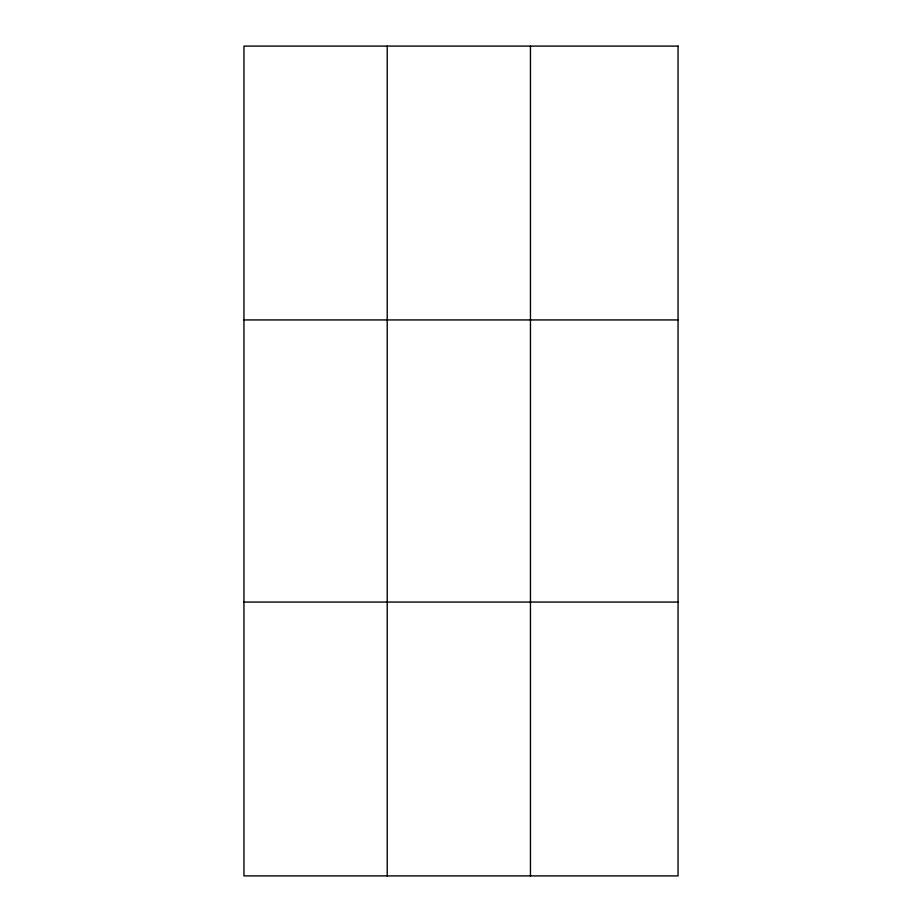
<?xml version="1.0" encoding="UTF-8"?>
<svg xmlns="http://www.w3.org/2000/svg" width="922" height="922" viewBox="0 0 922 922"><rect width="100%" height="100%" fill="white"/><g stroke="black" fill="none" stroke-linecap="round" stroke-linejoin="round"><path stroke-width="1.38" d="M387.205 875.9L387.205 46.1M530.461 875.9L530.461 46.1M243.95 319.934L678.05 319.934M243.95 602.066L678.05 602.066M678.05 46.1L678.05 875.9L243.95 875.9L243.95 46.1L678.05 46.1"/></g></svg>
